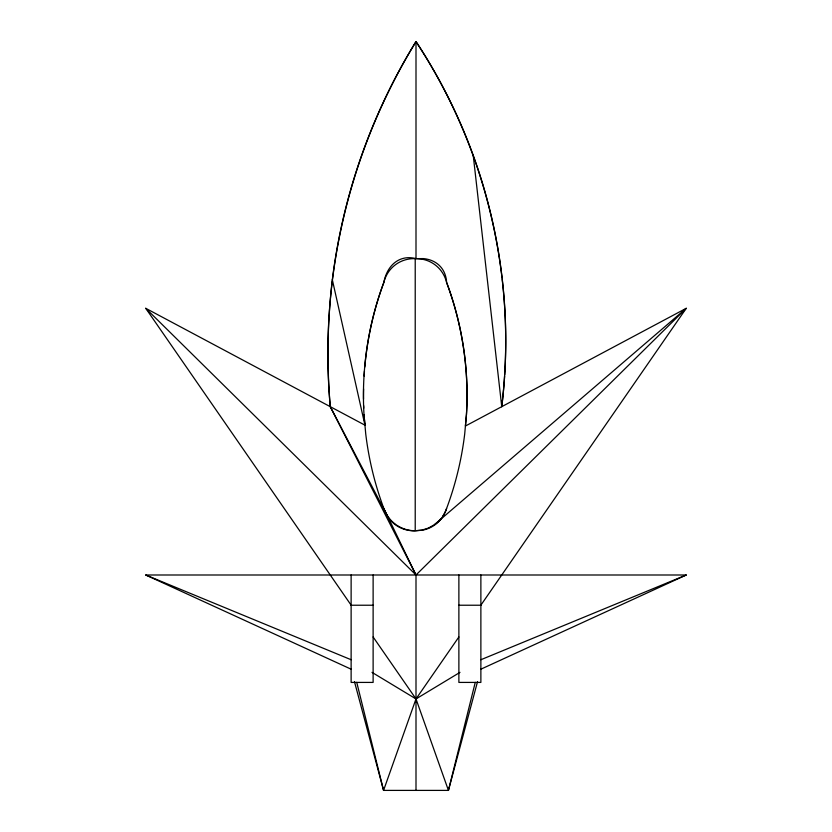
<?xml version="1.0" encoding="UTF-8"?>
<svg xmlns="http://www.w3.org/2000/svg" width="832" height="832" viewBox="0 0 832 832"><rect width="100%" height="100%" fill="white"/><g stroke="black" fill="none" stroke-linecap="round" stroke-linejoin="round"><path stroke-width="1.25" d="M475.259 682.354L448.438 790.4L383.562 790.4L354.474 681.678M477.526 681.678L448.438 790.4L416 698.932L373.121 636.969M458.879 636.969L416 698.932L383.562 790.4L356.741 682.354M480.875 605.166L686.265 308.298L465.421 426.036L466.45 414.69A325.957 323.097 -7.5 0 0 446.597 282.443A46.561 32.313 -42.1 0 0 423.384 258.586L415.22 258.648A34.902 32.583 52.8 0 0 383.843 282.443A325.988 316.867 63.9 0 0 364.78 367.078M416 790.4L416 574.995L686.265 308.298L434.47 524.638L428.522 528.008L422.011 530.078L415.22 530.785A33.218 33.218 0 0 1 396.916 525.283M459.982 672.36L416 698.932L372.018 672.36M480.875 669.188L686.265 574.995L145.735 574.995L351.125 669.188M480.875 659.734L686.265 574.995M416 530.702L422.146 530.265A35.651 33.218 54 0 0 446.597 508.477A323.097 323.097 0 0 0 464.714 433.857L466.43 414.69A323.097 323.097 0 0 0 446.597 282.443A34.861 32.583 -52.2 0 0 422.354 259.23L415.189 258.43A45.833 31.928 69.8 0 0 383.843 282.443A323.097 323.097 0 0 0 364.01 414.69L365.726 433.857A323.097 323.097 0 0 0 383.843 508.477L416 574.995L145.735 308.298L364.946 425.162L364.447 419.318M351.125 605.228L373.121 605.228M458.879 605.228L480.875 605.228M145.735 574.995L351.125 659.734M145.735 308.298L351.125 605.166M416 574.995L330.252 406.661A597.314 563.909 82.8 0 1 332.332 279.729A599.726 596.419 13.9 0 1 416 41.6A548.111 545.074 -9.4 0 1 473.231 155.397L501.748 406.661A545.095 545.095 0 0 0 504.577 376.178M332.332 279.729L364.946 425.162M364.042 414.638L364.239 416.978M480.875 574.995L480.875 682.417L458.879 682.417L458.879 574.995M502.039 278.086A545.095 545.095 0 0 0 416 41.6L416 258.731M415.22 258.648L415.22 530.785A35.693 33.218 -54.6 0 1 383.843 508.477M373.121 574.995L373.121 682.417L351.125 682.417L351.125 574.995M502.185 279.354A545.095 545.095 0 0 1 504.66 374.899M332.311 281.029A596.419 596.419 0 0 0 330.252 406.661L386.745 514.665A33.218 33.218 0 0 0 395.98 524.638M332.467 279.77A596.419 596.419 0 0 1 416 41.6M363.74 408.2A325.988 316.867 63.9 0 1 363.657 405.631M363.532 399.194A325.988 316.867 63.9 0 1 363.584 388.898M364.114 376.054A325.988 316.867 63.9 0 1 364.458 370.926M473.231 155.397A545.314 545.074 -16.7 0 1 501.748 406.661M446.597 508.477A33.218 33.218 0 0 1 442.458 516.578M441.085 518.409A33.218 33.218 0 0 1 434.47 524.638"/></g></svg>
